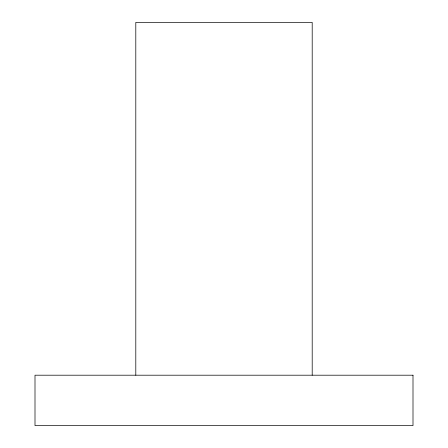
<?xml version="1.0" encoding="UTF-8"?>
<svg xmlns="http://www.w3.org/2000/svg" width="448" height="448" viewBox="0 0 448 448"><rect width="100%" height="100%" fill="white"/><g stroke="black" fill="none" stroke-linecap="round" stroke-linejoin="round"><path stroke-width="0.67" d="M312.2 375.2L312.2 22.4L135.8 22.4L135.8 375.2M413 375.2L35 375.2L35 425.6L413 425.6L413 375.2"/></g></svg>
